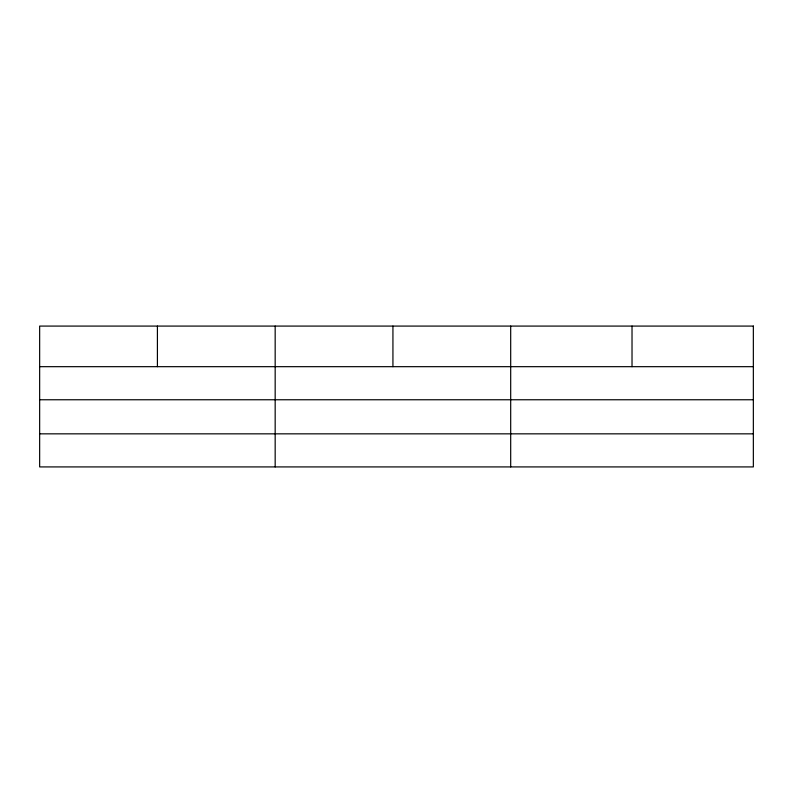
<?xml version="1.0" encoding="UTF-8"?>
<svg xmlns="http://www.w3.org/2000/svg" width="793" height="793" viewBox="0 0 793 793"><rect width="100%" height="100%" fill="white"/><g stroke="black" fill="none" stroke-linecap="round" stroke-linejoin="round"><path stroke-width="1.19" d="M39.65 366.673L753.35 366.673M39.65 399.761L753.35 399.761M39.65 433.84L753.35 433.84M632.021 326.082L632.021 366.673M510.692 326.082L510.692 466.918M392.931 326.082L392.931 366.673M275.171 326.082L275.171 466.918M157.411 326.082L157.411 366.673M753.35 326.082L39.65 326.082L39.65 466.918L753.35 466.918L753.35 326.082"/></g></svg>
